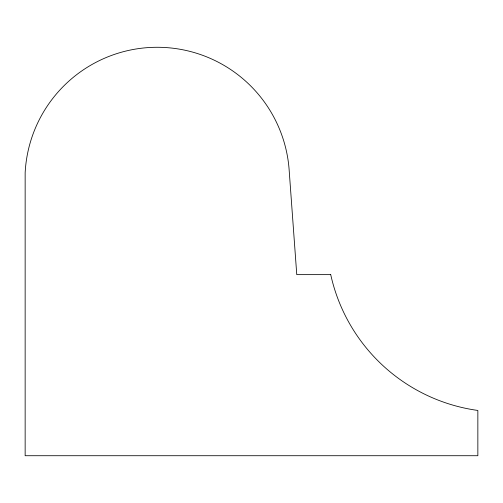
<?xml version="1.0" encoding="UTF-8"?>
<svg xmlns="http://www.w3.org/2000/svg" width="503" height="503" viewBox="0 0 503 503"><rect width="100%" height="100%" fill="white"/><g stroke="black" fill="none" stroke-linecap="round" stroke-linejoin="round"><path stroke-width="0.75" d="M330.723 274.638L296.77 274.638L289.256 171.517A132.264 132.264 0 0 0 156.603 47.282A132.264 132.264 0 0 0 25.15 172.781L25.15 455.718L477.85 455.718L477.85 410.448A175.195 175.195 0 0 1 330.723 274.638"/></g></svg>
